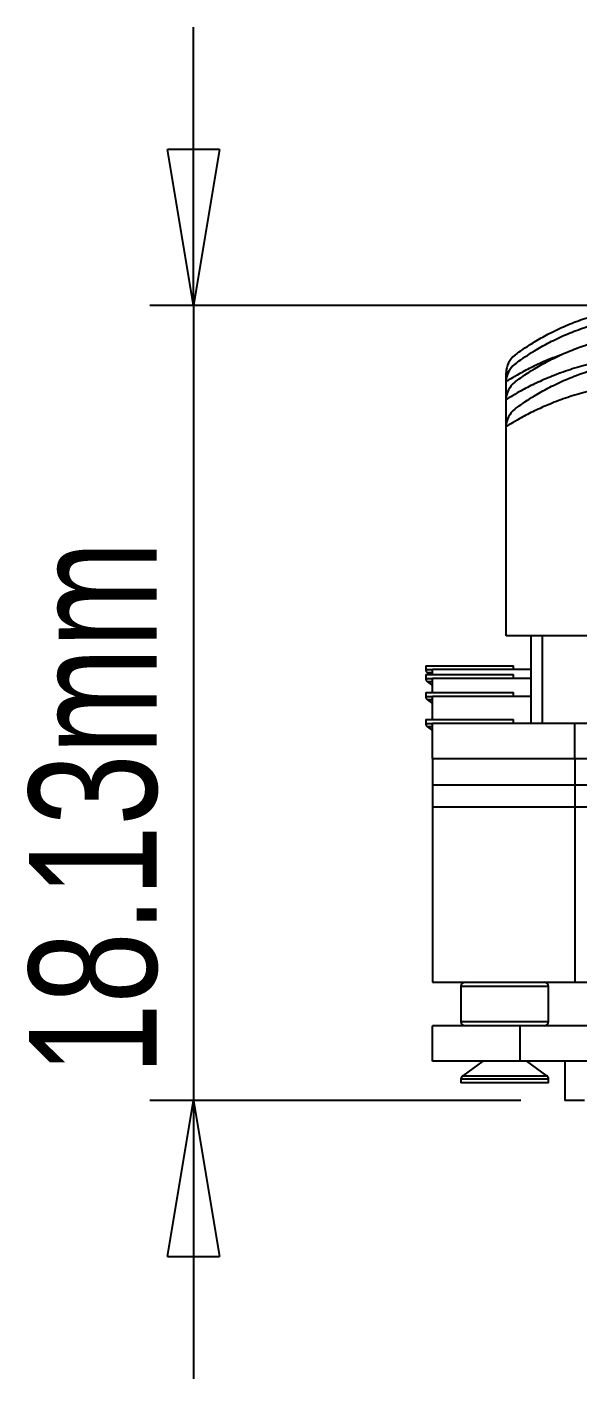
# Model space of a CAD drawing. Header units: millimetres. Extents: x 5 to 292, y 4 to 204.
# Drawn here: x 190.88 to 203.44, y 75.06 to 105.89 of the extents above; entities that cross this region are included whole.
import ezdxf

# ---------------------------------------------------------------- set-up
doc = ezdxf.new("R2010")
doc.units = ezdxf.units.MM
doc.layers.add('LAYER_1', color=179, linetype='Continuous')
doc.styles.add('SLDTEXTSTYLE0', font='TXT', dxfattribs={"width": 0.75})
doc.dimstyles.new('SLDDIMSTYLE2', dxfattribs={"dimtxt": 2.910417, "dimasz": 3.556, "dimexe": 0, "dimexo": 0.0625, "dimgap": 0.727604, "dimtad": 1, "dimrnd": 1e-09, "dimzin": 12, "dimdsep": 46, "dimtxsty": 'SLDTEXTSTYLE0', "dimblk1": 'CLOSED', "dimblk2": 'CLOSED', "dimsah": 1, "dimcen": 0.09, "dimadec": 0, "dimazin": 3, "dimtfac": 1, "dimtmove": 0, "dimatfit": 0, "dimldrblk": 'CLOSED', "dimfxl": 1, "dimfrac": 2, "dimtolj": 1, "dimtzin": 12, "dimarcsym": 0})

# ---------------------------------------------------------------- blocks, each defined once
blk = doc.blocks.new('_CLOSED')
at = {"color": 0, "linetype": 'ByBlock', "lineweight": -2}
for p, q in [((-1, 0.166667), (0, 0)), ((-1, 0.166667), (-1, -0.166667)), ((0, 0), (-1, -0.166667)), ((0, 0), (-1, 0))]:
    blk.add_line(p, q, dxfattribs=at)
blk = doc.blocks.new('_D_7')
at = {"layer": 'LAYER_1'}
for p, q in [((194.674, 99.544), (194.674, 105.894)), ((204.398, 99.544), (193.674, 99.544)), ((194.674, 99.544), (194.674, 81.414)), ((202.133, 81.414), (193.674, 81.414)), ((194.674, 81.414), (194.674, 75.064))]:
    blk.add_line(p, q, dxfattribs=at)
at = {"layer": 'LAYER_1', "xscale": 3.556, "yscale": 3.556}
for p, rotation in [((194.674, 99.544, -42.605), 270), ((194.674, 81.414, -42.605), 90)]:
    blk.add_blockref('_CLOSED', p, dxfattribs=dict(at, rotation=rotation))
at = {"layer": 'LAYER_1', "insert": (190.922, 82.004), "char_height": 2.9104, "attachment_point": 1, "rotation": 90, "style": 'SLDTEXTSTYLE0'}
blk.add_mtext('18.13mm', dxfattribs=at)

msp = doc.modelspace()

# ---------------------------------------------------------------- linework, layer by layer
at = {"color": 8, "linetype": 'Continuous', "lineweight": 25}
for p, q in [((201.878, 98.06), (201.798, 98.01)), ((199.968, 91.244), (200.118, 91.244)), ((199.968, 91.039), (200.118, 91.039)), ((200.118, 91.163), (200.009, 91.163)), ((200.118, 90.958), (200.009, 90.958)), ((199.968, 90.629), (200.118, 90.629)), ((200.118, 90.548), (200.009, 90.548)), ((199.968, 90.014), (200.118, 90.014)), ((200.118, 89.933), (200.009, 89.933)), ((202.768, 84.014), (200.768, 84.014)), ((200.768, 83.214), (202.768, 83.214)), ((202.768, 81.9), (200.768, 81.9)), ((200.809, 81.98), (202.727, 81.98))]:
    msp.add_line(p, q, dxfattribs=at)
at = {"color": 7, "linetype": 'Continuous', "lineweight": 25}
for p, q in [((201.798, 97.806), (201.798, 98.01)), ((201.798, 97.396), (201.798, 97.806)), ((201.798, 96.78), (201.798, 97.396)), ((201.798, 92.014), (201.798, 96.78)), ((205.048, 92.014), (201.798, 92.014)), ((202.367, 90.014), (202.367, 92.014)), ((202.617, 92.014), (202.617, 90.014)), ((199.968, 91.33), (199.968, 91.244)), ((199.968, 91.33), (201.968, 91.33)), ((201.968, 91.244), (201.968, 91.33)), ((199.968, 91.125), (199.968, 91.039)), ((199.968, 91.125), (201.968, 91.125)), ((200.009, 91.163), (200.061, 91.125)), ((200.009, 90.958), (200.118, 90.879)), ((200.118, 91.125), (200.118, 91.244)), ((202.367, 91.244), (200.118, 91.244)), ((200.118, 90.715), (200.118, 91.039)), ((202.367, 91.039), (200.118, 91.039)), ((201.968, 91.039), (201.968, 91.125)), ((199.968, 90.715), (199.968, 90.629)), ((199.968, 90.715), (201.968, 90.715)), ((201.968, 90.629), (201.968, 90.715)), ((200.009, 90.548), (200.118, 90.469)), ((200.118, 90.1), (200.118, 90.629)), ((202.367, 90.629), (200.118, 90.629)), ((199.968, 90.1), (199.968, 90.014)), ((199.968, 90.1), (201.968, 90.1)), ((201.968, 90.014), (201.968, 90.1)), ((200.009, 89.933), (200.118, 89.854)), ((200.118, 89.214), (200.118, 90.014)), ((203.368, 90.014), (200.118, 90.014)), ((203.368, 89.214), (203.368, 90.014)), ((215.868, 90.014), (203.368, 90.014)), ((200.118, 89.214), (200.118, 88.614)), ((200.118, 89.214), (203.368, 89.214)), ((203.368, 89.214), (203.368, 88.614)), ((203.368, 89.214), (215.868, 89.214)), ((200.118, 88.614), (203.368, 88.614)), ((200.118, 88.614), (200.118, 88.114)), ((203.368, 88.614), (215.868, 88.614)), ((203.368, 88.614), (203.368, 88.114)), ((200.118, 88.114), (200.118, 84.114)), ((200.118, 88.114), (203.368, 88.114)), ((203.368, 88.114), (203.368, 84.114)), ((203.368, 88.114), (215.868, 88.114)), ((200.118, 84.114), (203.368, 84.114)), ((200.768, 84.014), (200.768, 83.214)), ((202.768, 83.214), (202.768, 84.014)), ((203.368, 84.114), (215.868, 84.114)), ((200.118, 82.314), (200.118, 83.114)), ((202.118, 83.114), (200.118, 83.114)), ((202.118, 82.314), (202.118, 83.114)), ((217.118, 83.114), (202.118, 83.114)), ((202.118, 82.314), (200.118, 82.314)), ((201.268, 82.314), (200.809, 81.98)), ((217.118, 82.314), (202.118, 82.314)), ((202.727, 81.98), (202.268, 82.314)), ((203.133, 82.314), (203.133, 81.414)), ((200.768, 81.9), (200.768, 81.814)), ((202.768, 81.814), (200.768, 81.814)), ((202.768, 81.814), (202.768, 81.9)), ((203.583, 81.414), (203.133, 81.414))]:
    msp.add_line(p, q, dxfattribs=at)
for centre, radius, start, end in [((202.298, 98.01), 0.5, 126.8699, 180), ((202.298, 97.806), 0.5, 126.8699, 180), ((202.298, 97.396), 0.5, 126.8699, 180), ((202.298, 96.78), 0.5, 126.8699, 180), ((200.068, 91.244), 0.1, 180, 234), ((200.068, 91.039), 0.1, 180, 234), ((200.068, 90.629), 0.1, 180, 234), ((200.068, 90.014), 0.1, 180, 234), ((200.868, 84.014), 0.1, 90, 180), ((202.668, 84.014), 0.1, 0, 90), ((200.868, 83.214), 0.1, 180, 270), ((202.668, 83.214), 0.1, 270, 0), ((200.868, 81.9), 0.1, 126, 180), ((202.668, 81.9), 0.1, 0, 54)]:
    msp.add_arc(centre, radius, start, end, dxfattribs=at)
for points, knots in [([(201.998, 98.41), (202.017, 98.426), (202.052, 98.452), (202.275, 98.609), (202.541, 98.775), (202.872, 98.955), (203.237, 99.121), (203.641, 99.271), (204.07, 99.392), (204.532, 99.486), (204.852, 99.516), (205.014, 99.531)], [0, 0, 0, 0, 0.15204, 0.263063, 0.378844, 0.484471, 0.592649, 0.692472, 0.794495, 0.895879, 1, 1, 1, 1]), ([(201.998, 98.206), (202.017, 98.221), (202.052, 98.247), (202.275, 98.404), (202.541, 98.571), (202.872, 98.75), (203.237, 98.917), (203.641, 99.066), (204.07, 99.187), (204.532, 99.281), (204.852, 99.311), (205.014, 99.326)], [0, 0, 0, 0, 0.15204, 0.263063, 0.378844, 0.484471, 0.592649, 0.692472, 0.794495, 0.895879, 1, 1, 1, 1]), ([(201.998, 97.796), (202.017, 97.811), (202.052, 97.837), (202.275, 97.994), (202.541, 98.161), (202.872, 98.34), (203.237, 98.507), (203.641, 98.656), (204.07, 98.778), (204.532, 98.871), (204.852, 98.901), (205.014, 98.916)], [0, 0, 0, 0, 0.15204, 0.263063, 0.378844, 0.484471, 0.592649, 0.692472, 0.794495, 0.895879, 1, 1, 1, 1]), ([(205.048, 98.417), (204.878, 98.404), (204.533, 98.377), (204.038, 98.292), (203.57, 98.181), (203.137, 98.045), (202.74, 97.892), (202.386, 97.73), (202.096, 97.577), (201.855, 97.433), (201.818, 97.41), (201.798, 97.396)], [0, 0, 0, 0, 0.097847, 0.198625, 0.295593, 0.394956, 0.499553, 0.606771, 0.721034, 0.839304, 1, 1, 1, 1]), ([(201.998, 97.18), (202.017, 97.196), (202.052, 97.222), (202.275, 97.379), (202.541, 97.545), (202.872, 97.725), (203.237, 97.891), (203.641, 98.041), (204.07, 98.162), (204.532, 98.256), (204.852, 98.286), (205.014, 98.301)], [0, 0, 0, 0, 0.15204, 0.263063, 0.378844, 0.484471, 0.592649, 0.692472, 0.794495, 0.895879, 1, 1, 1, 1]), ([(205.048, 97.802), (204.878, 97.789), (204.533, 97.762), (204.038, 97.677), (203.57, 97.565), (203.137, 97.43), (202.74, 97.277), (202.386, 97.114), (202.096, 96.961), (201.855, 96.817), (201.818, 96.794), (201.798, 96.78)], [0, 0, 0, 0, 0.097847, 0.198625, 0.295593, 0.394956, 0.499553, 0.606771, 0.721034, 0.839304, 1, 1, 1, 1])]:
    msp.add_open_spline(points, degree=3, knots=knots, dxfattribs=at)
at = {"color": 8, "linetype": 'Continuous', "lineweight": 25}
msp.add_open_spline([(203.057, 98.419), (202.953, 98.381), (202.709, 98.29), (202.387, 98.14), (202.096, 97.987), (201.855, 97.843), (201.819, 97.819), (201.798, 97.806)], degree=3, knots=[0, 0, 0, 0, 0.137444, 0.322242, 0.519183, 0.72303, 1, 1, 1, 1], dxfattribs=at)

# ---------------------------------------------------------------- dimensions: what is measured, and where the dimension line sits
at = {"layer": 'LAYER_1'}
dim = msp.add_linear_dim(base=(194.674, 81.414), p1=(205.398, 99.544), p2=(203.133, 81.414), angle=90, dimstyle='SLDDIMSTYLE2', dxfattribs=at)
dim.commit()
dim.dimension.update_dxf_attribs({"geometry": '_D_7', "text_midpoint": (194.674, 90.479), "dimtype": 160})

doc.saveas('drawing.dxf')
